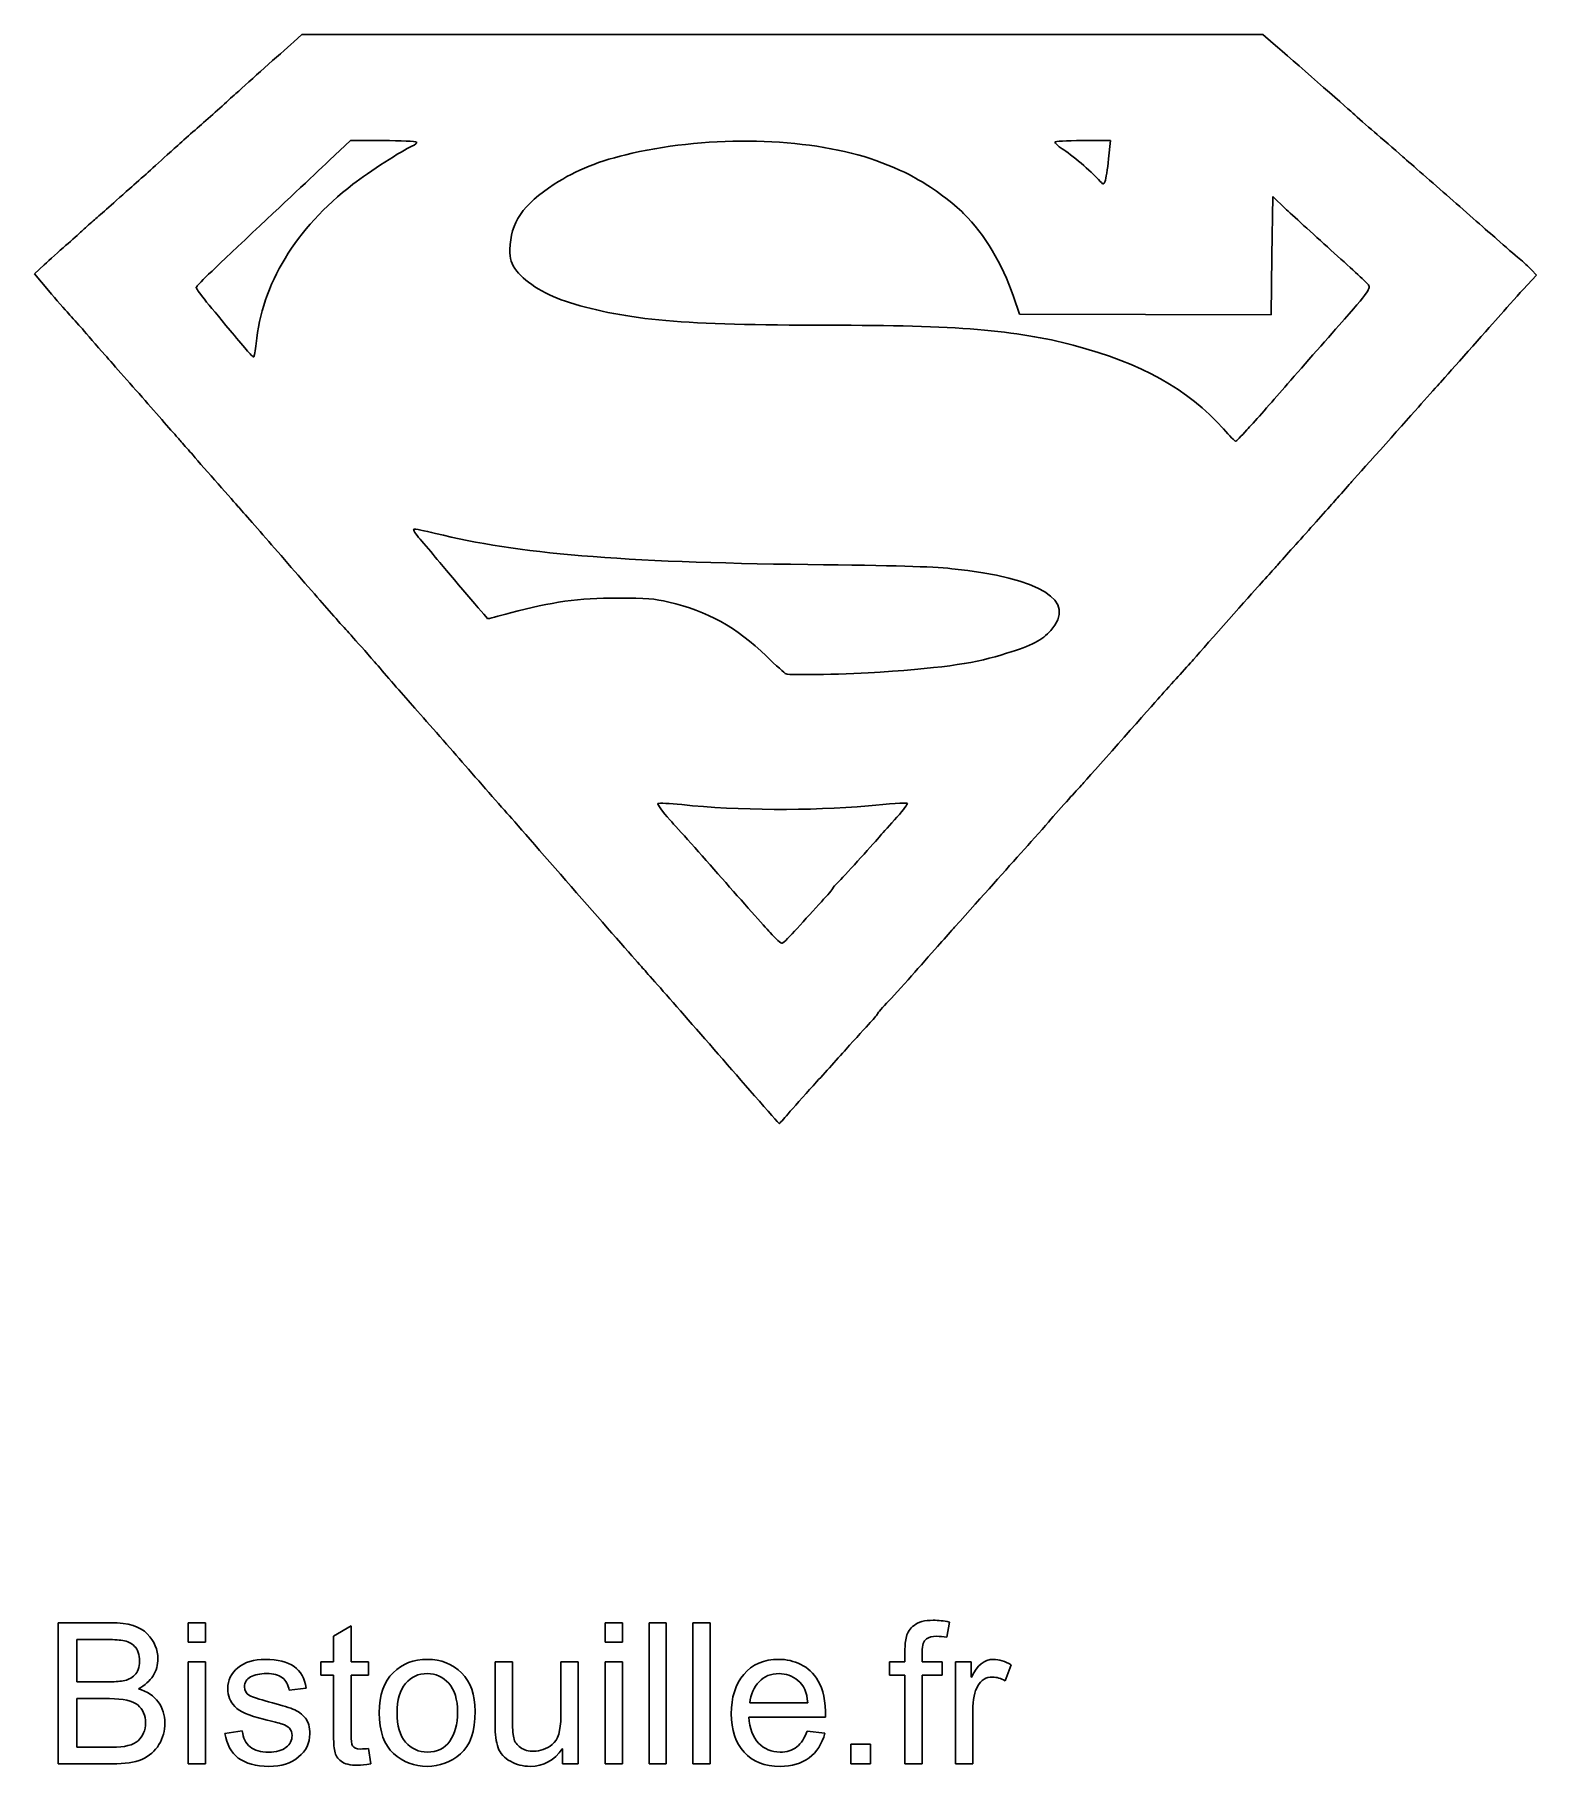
# Model space of a CAD drawing. Extents: x 28 to 576, y 44 to 675.
import ezdxf

# ---------------------------------------------------------------- set-up
doc = ezdxf.new("R2010")
doc.units = 0
doc.layers.get('0').update_dxf_attribs({"linetype": 'CONTINUOUS'})

msp = doc.modelspace()

# ---------------------------------------------------------------- linework, layer by layer
at = {"color": 7}
for p, q in [((122.4, 672.72), (125.36, 675.36)), ((125.36, 675.36), (300.64, 675.36)), ((300.64, 675.36), (475.92, 675.36)), ((475.92, 675.36), (479.76, 672.08)), ((143.04, 636.72), (135.44, 629.52)), ((154.88, 636.72), (143.04, 636.72)), ((420.32, 636.72), (410.16, 636.72)), ((419.68, 630), (420.32, 636.72)), ((419.68, 630), (419.68, 630)), ((479.6, 616.32), (479.28, 594.72)), ((484.08, 612), (479.6, 616.32)), ((479.28, 594.72), (479.04, 573.12)), ((27.84, 588.16), (31.36, 591.36)), ((32.88, 582), (27.84, 588.16)), ((575.76, 587.6), (570.96, 582.4)), ((574, 589.52), (575.76, 587.6)), ((387.2, 573.44), (384.96, 579.84)), ((433.12, 573.28), (387.2, 573.44)), ((479.04, 573.12), (433.12, 573.28)), ((108.64, 562.64), (108.64, 562.64)), ((470.16, 531.2), (470.16, 531.2)), ((336.4, 442.8), (336.4, 442.8)), ((306.08, 349.36), (306.08, 349.36)), ((290.48, 288.32), (290.48, 288.32)), ((36.4, 44.56), (36.4, 96.08)), ((36.4, 96.08), (55.76, 96.08)), ((83.92, 88.96), (83.92, 96.08)), ((83.92, 96.08), (90.24, 96.08)), ((90.24, 96.08), (90.24, 88.96)), ((136.88, 91.12), (143.28, 94.96)), ((143.28, 94.96), (143.28, 81.84)), ((236, 88.96), (236, 96.08)), ((236, 96.08), (242.32, 96.08)), ((242.32, 96.08), (242.32, 88.96)), ((252, 44.56), (252, 96.08)), ((252, 96.08), (258.32, 96.08)), ((258.32, 96.08), (258.32, 44.56)), ((268, 44.56), (268, 96.08)), ((268, 96.08), (274.32, 96.08)), ((274.32, 96.08), (274.32, 44.56)), ((361.6, 96.32), (360.64, 90.8)), ((361.6, 96.32), (361.6, 96.32)), ((53.52, 90), (43.2, 90)), ((43.2, 90), (43.2, 74.48)), ((90.24, 88.96), (83.92, 88.96)), ((90.24, 88.96), (90.24, 88.96)), ((136.88, 81.84), (136.88, 91.12)), ((242.32, 88.96), (236, 88.96)), ((242.32, 88.96), (242.32, 88.96)), ((171.12, 82.72), (171.12, 82.72)), ((345.36, 81.84), (345.36, 85.92)), ((351.68, 85.36), (351.68, 81.84)), ((83.92, 44.56), (83.92, 81.84)), ((83.92, 81.84), (90.24, 81.84)), ((90.24, 81.84), (90.24, 44.56)), ((132.32, 76.96), (132.32, 81.84)), ((132.32, 81.84), (136.88, 81.84)), ((136.88, 76.96), (132.32, 76.96)), ((136.88, 55.52), (136.88, 76.96)), ((143.28, 81.84), (149.6, 81.84)), ((149.6, 76.96), (143.28, 76.96)), ((143.28, 76.96), (143.28, 55.12)), ((149.6, 81.84), (149.6, 76.96)), ((195.84, 58.72), (195.84, 81.84)), ((195.84, 81.84), (202.16, 81.84)), ((202.16, 81.84), (202.16, 61.2)), ((219.84, 61.92), (219.84, 81.84)), ((219.84, 81.84), (226.16, 81.84)), ((226.16, 81.84), (226.16, 44.56)), ((236, 44.56), (236, 81.84)), ((236, 81.84), (242.32, 81.84)), ((242.32, 81.84), (242.32, 44.56)), ((339.76, 76.96), (339.76, 81.84)), ((339.76, 81.84), (345.36, 81.84)), ((345.36, 76.96), (339.76, 76.96)), ((345.36, 44.56), (345.36, 76.96)), ((351.68, 81.84), (358.96, 81.84)), ((358.96, 76.96), (351.68, 76.96)), ((351.68, 76.96), (351.68, 44.56)), ((358.96, 81.84), (358.96, 76.96)), ((363.84, 44.56), (363.84, 81.84)), ((363.84, 81.84), (369.6, 81.84)), ((369.6, 81.84), (369.6, 76.24)), ((369.6, 76.24), (369.68, 76.24)), ((384.16, 80.72), (381.92, 74.88)), ((384.16, 80.72), (384.16, 80.72)), ((43.2, 74.48), (54.4, 74.48)), ((43.2, 74.48), (43.2, 74.48)), ((65.68, 72), (65.68, 72)), ((126.88, 72.24), (120.72, 71.44)), ((120.72, 71.44), (120.72, 71.44)), ((55.2, 68.4), (43.2, 68.4)), ((43.2, 68.4), (43.2, 50.64)), ((288.8, 66.8), (309.92, 66.8)), ((309.92, 66.8), (309.92, 66.8)), ((370.16, 64.16), (370.16, 44.56)), ((316.4, 61.6), (288.4, 61.6)), ((316.4, 61.6), (316.4, 61.6)), ((43.2, 50.64), (56.08, 50.64)), ((43.2, 50.64), (43.2, 50.64)), ((97.28, 55.68), (103.6, 56.64)), ((309.68, 56.56), (316.16, 55.76)), ((325.6, 44.56), (325.6, 51.76)), ((325.6, 51.76), (332.8, 51.76)), ((332.8, 51.76), (332.8, 44.56)), ((56.16, 44.56), (36.4, 44.56)), ((90.24, 44.56), (83.92, 44.56)), ((90.24, 44.56), (90.24, 44.56)), ((149.6, 50.24), (150.48, 44.64)), ((150.48, 44.64), (150.48, 44.64)), ((171.12, 48.88), (171.12, 48.88)), ((220.48, 50.08), (220.32, 50.08)), ((220.48, 44.56), (220.48, 50.08)), ((226.16, 44.56), (220.48, 44.56)), ((226.16, 44.56), (226.16, 44.56)), ((242.32, 44.56), (236, 44.56)), ((242.32, 44.56), (242.32, 44.56)), ((258.32, 44.56), (252, 44.56)), ((258.32, 44.56), (258.32, 44.56)), ((274.32, 44.56), (268, 44.56)), ((274.32, 44.56), (274.32, 44.56)), ((332.8, 44.56), (325.6, 44.56)), ((332.8, 44.56), (332.8, 44.56)), ((351.68, 44.56), (345.36, 44.56)), ((370.16, 44.56), (363.84, 44.56))]:
    msp.add_line(p, q, dxfattribs=at)
for points in [[(101.28, 653.84), (106.56, 658.64), (116.88, 667.84), (122.4, 672.72)], [(479.76, 672.08), (487.2, 665.76), (505.76, 649.44), (508.8, 646.72)], [(88.72, 642.64), (92.72, 646.16), (98.32, 651.2), (101.28, 653.84)], [(508.8, 646.72), (510.48, 645.12), (514, 642.08), (516.64, 639.84)], [(77.12, 632.32), (79.52, 634.48), (84.72, 639.12), (88.72, 642.64)], [(332.72, 630.16), (309.04, 637.84), (274.64, 638.64), (245.84, 632.08)], [(516.64, 639.84), (519.28, 637.6), (523.92, 633.52), (527.04, 630.8)], [(69.28, 625.2), (71.2, 626.96), (74.72, 630.16), (77.12, 632.32)], [(144, 620.8), (149.76, 625.2), (162.16, 633.28), (165.44, 634.64)], [(167.2, 636.16), (166.88, 636.48), (161.36, 636.72), (154.88, 636.72)], [(165.44, 634.64), (166.72, 635.2), (167.52, 635.84), (167.2, 636.16)], [(245.84, 632.08), (233.6, 629.28), (225.6, 626.08), (217.44, 620.8)], [(410.16, 636.72), (404.16, 636.72), (400.08, 636.48), (400.08, 636.08)], [(400.08, 636.08), (400.08, 635.76), (401.28, 634.72), (402.72, 633.76)], [(402.72, 633.76), (406, 631.68), (413.44, 625.36), (416, 622.48)], [(135.44, 629.52), (128.56, 623.04), (119.6, 614.64), (104.64, 600.56)], [(347.76, 623.84), (345.6, 625.2), (337.92, 628.4), (332.72, 630.16)], [(418.4, 621.92), (418.72, 622.64), (419.28, 626.32), (419.68, 630)], [(527.04, 630.8), (530.16, 628.08), (537.92, 621.28), (544.16, 615.84)], [(49.2, 607.44), (51.6, 609.44), (55.28, 612.72), (62.56, 619.28)], [(62.56, 619.28), (64.32, 620.8), (67.28, 623.44), (69.28, 625.2)], [(108.64, 562.64), (110.64, 584.24), (123.04, 604.64), (144, 620.8)], [(217.44, 620.8), (205.92, 613.36), (201.44, 606.72), (201.28, 597.04)], [(351.12, 621.92), (349.92, 622.56), (348.4, 623.44), (347.76, 623.84)], [(366.8, 610.16), (363.44, 613.52), (354.96, 619.92), (351.12, 621.92)], [(416, 622.48), (417.76, 620.56), (417.84, 620.48), (418.4, 621.92)], [(544.16, 615.84), (550.4, 610.32), (558.08, 603.6), (561.2, 600.88)], [(45.04, 603.68), (46, 604.56), (47.84, 606.24), (49.2, 607.44)], [(384.96, 579.84), (380.72, 592.08), (374.64, 602.24), (366.8, 610.16)], [(500.8, 596.8), (494.08, 602.8), (486.56, 609.68), (484.08, 612)], [(39.12, 598.4), (41.52, 600.4), (44.16, 602.8), (45.04, 603.68)], [(104.64, 600.56), (90, 586.8), (86.8, 583.68), (86.8, 583.04)], [(561.2, 600.88), (564.32, 598.08), (568.08, 594.88), (569.52, 593.68)], [(31.36, 591.36), (33.28, 593.2), (36.8, 596.32), (39.12, 598.4)], [(201.28, 597.04), (201.2, 593.36), (201.68, 591.92), (203.76, 589.12)], [(514.24, 584.32), (513.52, 585.2), (507.44, 590.8), (500.8, 596.8)], [(203.76, 589.12), (207.04, 584.8), (215.04, 580), (222.96, 577.6)], [(569.52, 593.68), (571.04, 592.48), (573.04, 590.64), (574, 589.52)], [(40.24, 573.6), (38.96, 574.88), (35.68, 578.64), (32.88, 582)], [(86.8, 583.04), (86.8, 582.4), (90.64, 577.68), (99.2, 567.44)], [(503.76, 569.36), (514.96, 582), (515.52, 582.8), (514.24, 584.32)], [(570.96, 582.4), (568.24, 579.52), (564.16, 574.88), (561.76, 572.16)], [(222.96, 577.6), (244, 571.2), (264.48, 569.36), (317.12, 569.36)], [(45.28, 568), (43.68, 569.76), (41.44, 572.32), (40.24, 573.6)], [(317.12, 569.36), (364.48, 569.36), (385.76, 567.6), (406.8, 562.08)], [(482.96, 545.68), (487.92, 551.36), (497.28, 562), (503.76, 569.36)], [(561.76, 572.16), (557.52, 567.28), (544.08, 552.16), (540.72, 548.48)], [(53.52, 558.48), (50.48, 561.92), (46.8, 566.16), (45.28, 568)], [(99.2, 567.44), (101.12, 565.2), (103.76, 562.08), (105.04, 560.48)], [(107.84, 557.84), (108, 557.92), (108.4, 560.16), (108.64, 562.64)], [(69.2, 540.72), (63.6, 547.04), (56.56, 555.04), (53.52, 558.48)], [(105.04, 560.48), (106.32, 558.88), (107.6, 557.68), (107.84, 557.84)], [(406.8, 562.08), (431.92, 555.36), (448.32, 546.24), (461.6, 531.52)], [(470.16, 531.2), (472.32, 533.52), (478.08, 540), (482.96, 545.68)], [(540.72, 548.48), (539.76, 547.44), (536.64, 543.92), (533.76, 540.72)], [(80.96, 527.28), (80.08, 528.32), (74.72, 534.32), (69.2, 540.72)], [(533.76, 540.72), (528.8, 535.04), (512.56, 516.88), (508.48, 512.4)], [(461.6, 531.52), (463.84, 529.04), (465.84, 526.96), (466, 526.96)], [(466, 526.96), (466.16, 526.96), (468.08, 528.88), (470.16, 531.2)], [(85.04, 522.64), (83.68, 524.16), (81.84, 526.24), (80.96, 527.28)], [(93.52, 512.96), (90.16, 516.72), (86.4, 521.04), (85.04, 522.64)], [(101.76, 503.6), (100.56, 504.96), (96.8, 509.2), (93.52, 512.96)], [(508.48, 512.4), (507.44, 511.2), (505.04, 508.48), (503.12, 506.32)], [(503.12, 506.32), (501.2, 504.16), (495.6, 497.84), (490.72, 492.4)], [(114.32, 489.28), (108.56, 495.76), (102.96, 502.24), (101.76, 503.6)], [(166.16, 494.96), (165.84, 494.8), (166.88, 493.12), (168.48, 491.28)], [(174.16, 493.44), (170.08, 494.48), (166.4, 495.12), (166.16, 494.96)], [(309.92, 482.08), (241.6, 482.88), (203.84, 486), (174.16, 493.44)], [(132.8, 468.08), (128.32, 473.2), (120, 482.72), (114.32, 489.28)], [(168.48, 491.28), (170.08, 489.52), (172.88, 486.16), (174.72, 483.92)], [(490.72, 492.4), (485.76, 486.88), (480.88, 481.44), (479.84, 480.24)], [(174.72, 483.92), (179.44, 478.32), (192.8, 462.56), (193.12, 462.32)], [(362.48, 480.56), (354.8, 481.36), (342, 481.68), (309.92, 482.08)], [(398.56, 458), (408.32, 468.88), (395.2, 477.12), (362.48, 480.56)], [(479.84, 480.24), (478.8, 479.04), (476.48, 476.48), (474.72, 474.56)], [(474.72, 474.56), (471.84, 471.44), (455.76, 453.28), (450.64, 447.44)], [(143.6, 455.92), (142.16, 457.44), (137.28, 462.88), (132.8, 468.08)], [(201.44, 464.4), (216.48, 468.48), (226.4, 469.84), (240.56, 469.84)], [(240.56, 469.84), (251.2, 469.84), (253.92, 469.6), (259.2, 468.4)], [(259.2, 468.4), (273.2, 465.12), (283.92, 459.2), (294.8, 448.72)], [(193.12, 462.32), (193.2, 462.24), (196.96, 463.2), (201.44, 464.4)], [(151.84, 446.56), (148.8, 450.16), (145.04, 454.32), (143.6, 455.92)], [(382.4, 449.68), (391.84, 452.64), (395.44, 454.48), (398.56, 458)], [(294.8, 448.72), (298.32, 445.28), (301.6, 442.32), (302, 442.16)], [(336.4, 442.8), (361.04, 444.56), (371.28, 446.08), (382.4, 449.68)], [(164.88, 431.6), (160.8, 436.16), (154.96, 442.96), (151.84, 446.56)], [(302, 442.16), (303.04, 441.6), (325.92, 442.08), (336.4, 442.8)], [(450.64, 447.44), (449.52, 446.08), (446.96, 443.28), (445.04, 441.2)], [(445.04, 441.2), (443.2, 439.2), (440.16, 435.84), (438.32, 433.76)], [(182.72, 411.28), (177.04, 417.84), (168.96, 426.96), (164.88, 431.6)], [(438.32, 433.76), (435.6, 430.56), (415.76, 408.32), (410.64, 402.56)], [(201.04, 390.4), (196.64, 395.36), (188.4, 404.8), (182.72, 411.28)], [(410.64, 402.56), (409.76, 401.52), (407.6, 399.12), (405.84, 397.28)], [(255.28, 394.88), (254.96, 394.64), (256.88, 391.92), (259.68, 388.88)], [(263.92, 394.48), (259.52, 394.88), (255.68, 395.12), (255.28, 394.88)], [(332.08, 394.08), (310.56, 392.16), (284.64, 392.32), (263.92, 394.48)], [(346.24, 395.04), (345.84, 395.2), (339.44, 394.8), (332.08, 394.08)], [(342.48, 389.92), (344.88, 392.56), (346.56, 394.88), (346.24, 395.04)], [(405.84, 397.28), (404.08, 395.36), (400.88, 391.76), (398.64, 389.2)], [(227.52, 360.16), (217.28, 371.84), (205.36, 385.44), (201.04, 390.4)], [(259.68, 388.88), (262.48, 385.76), (271.04, 376.24), (278.56, 367.68)], [(336.48, 383.2), (337.28, 384.24), (340, 387.28), (342.48, 389.92)], [(398.64, 389.2), (396.4, 386.56), (392.08, 381.68), (388.96, 378.24)], [(321.36, 366.56), (324.32, 369.6), (334.48, 380.88), (336.48, 383.2)], [(388.96, 378.24), (382.08, 370.56), (374.16, 361.68), (363.52, 349.76)], [(278.56, 367.68), (286.16, 359.04), (294.08, 350.16), (296.16, 347.84)], [(319.04, 363.92), (319.04, 364.08), (320.08, 365.28), (321.36, 366.56)], [(249.68, 334.88), (247.68, 337.12), (237.68, 348.48), (227.52, 360.16)], [(314.88, 359.04), (317.2, 361.52), (319.04, 363.76), (319.04, 363.92)], [(306.08, 349.36), (308.64, 352.24), (312.64, 356.56), (314.88, 359.04)], [(296.16, 347.84), (298.24, 345.52), (300.24, 343.76), (300.64, 343.92)], [(300.64, 343.92), (301.04, 344.08), (303.52, 346.56), (306.08, 349.36)], [(363.52, 349.76), (362.56, 348.64), (360.08, 345.84), (358.08, 343.68)], [(358.08, 343.68), (356.08, 341.44), (352, 336.8), (348.96, 333.36)], [(290.48, 288.32), (273.04, 308.32), (253.28, 330.96), (249.68, 334.88)], [(348.96, 333.36), (345.92, 329.92), (341.68, 325.2), (339.52, 322.88)], [(339.52, 322.88), (337.28, 320.56), (335.44, 318.48), (335.44, 318.24)], [(335.44, 318.24), (335.44, 318.08), (334.24, 316.56), (332.72, 315.04)], [(332.72, 315.04), (331.2, 313.44), (327.28, 309.04), (323.92, 305.28)], [(323.92, 305.28), (320.56, 301.52), (315.12, 295.52), (311.84, 291.92)], [(311.84, 291.92), (308.56, 288.32), (304.48, 283.76), (302.8, 281.76)], [(299.52, 278.16), (299.36, 278.16), (295.36, 282.72), (290.48, 288.32)], [(302.8, 281.76), (301.04, 279.76), (299.6, 278.16), (299.52, 278.16)], [(55.76, 96.08), (62, 96.08), (66.4, 94.72), (68.96, 92)], [(345.92, 91.04), (346.24, 92.56), (347.2, 93.92), (348.72, 95.12)], [(348.72, 95.12), (350.24, 96.4), (352.56, 96.96), (355.68, 96.96)], [(355.68, 96.96), (357.6, 96.96), (359.52, 96.8), (361.6, 96.32)], [(60, 89.6), (58.32, 89.84), (56.16, 90), (53.52, 90)], [(64.32, 87.44), (63.12, 88.64), (61.68, 89.36), (60, 89.6)], [(68.96, 92), (71.52, 89.28), (72.8, 86.24), (72.8, 82.96)], [(345.36, 85.92), (345.36, 87.76), (345.6, 89.44), (345.92, 91.04)], [(353.2, 90.16), (352.24, 89.52), (351.68, 87.92), (351.68, 85.36)], [(356.96, 91.12), (355.36, 91.12), (354.16, 90.8), (353.2, 90.16)], [(360.64, 90.8), (359.36, 91.04), (358.16, 91.12), (356.96, 91.12)], [(66.08, 82.08), (66.08, 84.48), (65.52, 86.32), (64.32, 87.44)], [(72.8, 82.96), (72.8, 80.72), (72.24, 78.64), (71.04, 76.72)], [(102, 79.68), (104.56, 81.68), (107.84, 82.72), (112.08, 82.72)], [(112.08, 82.72), (116.48, 82.72), (120, 81.84), (122.48, 80.08)], [(158.64, 77.84), (162, 81.12), (166.16, 82.72), (171.12, 82.72)], [(171.12, 82.72), (176.16, 82.72), (180.32, 81.04), (183.6, 77.76)], [(286.56, 77.2), (289.6, 80.88), (293.92, 82.72), (299.44, 82.72)], [(299.44, 82.72), (302.16, 82.72), (304.8, 82.08), (307.36, 80.88)], [(369.68, 76.24), (371.76, 80.56), (374.4, 82.72), (377.6, 82.72)], [(377.6, 82.72), (379.76, 82.72), (381.92, 82), (384.16, 80.72)], [(60.16, 74.88), (61.76, 75.12), (63.12, 75.84), (64.32, 76.96)], [(64.32, 76.96), (65.52, 78), (66.08, 79.76), (66.08, 82.08)], [(71.04, 76.72), (69.84, 74.8), (68.08, 73.2), (65.68, 72)], [(98.32, 72), (98.32, 75.12), (99.52, 77.68), (102, 79.68)], [(106.64, 76.32), (105.2, 75.52), (104.4, 74.32), (104.4, 72.72)], [(112.48, 77.52), (110.08, 77.52), (108.16, 77.12), (106.64, 76.32)], [(118.24, 76), (116.88, 77.04), (114.96, 77.52), (112.48, 77.52)], [(120.72, 71.44), (120.4, 73.44), (119.6, 74.96), (118.24, 76)], [(122.48, 80.08), (124.88, 78.32), (126.4, 75.76), (126.88, 72.24)], [(153.6, 63.2), (153.6, 69.76), (155.28, 74.64), (158.64, 77.84)], [(171.12, 77.52), (167.84, 77.52), (165.2, 76.32), (163.2, 73.92)], [(178.96, 74), (176.8, 76.32), (174.24, 77.52), (171.12, 77.52)], [(183.6, 77.76), (186.96, 74.48), (188.56, 69.84), (188.56, 63.76)], [(282, 62.88), (282, 68.8), (283.52, 73.6), (286.56, 77.2)], [(299.44, 77.52), (296.48, 77.52), (294.08, 76.56), (292.16, 74.56)], [(306.32, 75.04), (304.24, 76.72), (302, 77.52), (299.44, 77.52)], [(307.36, 80.88), (309.84, 79.68), (312, 77.68), (313.76, 74.8)], [(377.36, 76.24), (374.96, 76.24), (373.2, 75.2), (372, 73.04)], [(381.92, 74.88), (380.4, 75.76), (378.88, 76.24), (377.36, 76.24)], [(54.4, 74.48), (56.72, 74.48), (58.64, 74.64), (60.16, 74.88)], [(65.68, 72), (68.96, 70.96), (71.36, 69.36), (72.96, 67.2)], [(100.88, 65.52), (99.2, 67.28), (98.32, 69.44), (98.32, 72)], [(104.4, 72.72), (104.4, 71.28), (105.04, 70.16), (106.24, 69.52)], [(106.24, 69.52), (107.36, 68.96), (109.76, 68.16), (113.2, 67.2)], [(163.2, 73.92), (161.12, 71.52), (160.08, 67.92), (160.08, 63.2)], [(182.16, 63.44), (182.16, 68.08), (181.04, 71.6), (178.96, 74)], [(292.16, 74.56), (290.24, 72.56), (289.12, 70), (288.8, 66.8)], [(309.92, 66.8), (309.6, 70.64), (308.48, 73.36), (306.32, 75.04)], [(313.76, 74.8), (315.52, 71.92), (316.4, 67.52), (316.4, 61.6)], [(372, 73.04), (370.72, 70.96), (370.16, 68), (370.16, 64.16)], [(65.44, 66.08), (63.52, 67.6), (60.16, 68.4), (55.2, 68.4)], [(68.32, 59.52), (68.32, 62.32), (67.36, 64.48), (65.44, 66.08)], [(72.96, 67.2), (74.56, 64.96), (75.36, 62.4), (75.36, 59.52)], [(111.36, 60.88), (106.08, 62.16), (102.56, 63.68), (100.88, 65.52)], [(113.2, 67.2), (117.12, 66.24), (120.08, 65.36), (122.08, 64.56)], [(122.08, 64.56), (124, 63.76), (125.52, 62.72), (126.64, 61.28)], [(158.8, 48.32), (155.36, 51.44), (153.6, 56.4), (153.6, 63.2)], [(160.08, 63.2), (160.08, 58.48), (161.12, 54.88), (163.2, 52.48)], [(179.28, 52.88), (181.2, 55.6), (182.16, 59.04), (182.16, 63.44)], [(188.56, 63.76), (188.56, 56.48), (186.8, 51.28), (183.2, 48.24)], [(65.6, 53.04), (67.36, 54.64), (68.32, 56.8), (68.32, 59.52)], [(75.36, 59.52), (75.36, 56.64), (74.64, 54), (73.2, 51.6)], [(118.24, 59.12), (117.2, 59.44), (114.88, 60), (111.36, 60.88)], [(120.8, 57.6), (120.08, 58.24), (119.28, 58.72), (118.24, 59.12)], [(121.76, 54.88), (121.76, 56), (121.44, 56.88), (120.8, 57.6)], [(126.64, 61.28), (127.68, 59.92), (128.24, 58), (128.24, 55.52)], [(196.96, 50.48), (196.24, 52.64), (195.84, 55.36), (195.84, 58.72)], [(202.16, 61.2), (202.16, 57.92), (202.32, 55.52), (202.64, 54.08)], [(216.72, 51.68), (218.8, 53.28), (219.84, 56.72), (219.84, 61.92)], [(286.72, 48.8), (283.52, 52.24), (282, 56.96), (282, 62.88)], [(288.4, 61.6), (288.72, 57.52), (289.84, 54.32), (292, 52.16)], [(56.08, 50.64), (60.64, 50.64), (63.84, 51.44), (65.6, 53.04)], [(73.2, 51.6), (71.76, 49.2), (69.68, 47.44), (66.96, 46.24)], [(102.16, 46.72), (99.52, 48.72), (97.92, 51.68), (97.28, 55.68)], [(103.6, 56.64), (103.92, 54.08), (104.88, 52.08), (106.48, 50.8)], [(106.48, 50.8), (108.08, 49.52), (110.32, 48.88), (113.2, 48.88)], [(113.2, 48.88), (116, 48.88), (118.08, 49.44), (119.6, 50.64)], [(119.6, 50.64), (121.04, 51.76), (121.76, 53.2), (121.76, 54.88)], [(128.24, 55.52), (128.24, 52.16), (126.88, 49.36), (124.16, 47.12)], [(137.36, 49.2), (137.04, 50.72), (136.88, 52.8), (136.88, 55.52)], [(143.28, 55.12), (143.28, 53.28), (143.44, 51.92), (143.84, 51.12)], [(143.84, 51.12), (144.24, 50.4), (145.2, 50), (146.72, 50)], [(163.2, 52.48), (165.36, 50.08), (167.92, 48.88), (171.12, 48.88)], [(171.12, 48.88), (174.72, 48.88), (177.44, 50.24), (179.28, 52.88)], [(202.64, 54.08), (202.96, 52.64), (203.84, 51.44), (205.12, 50.56)], [(205.12, 50.56), (206.48, 49.6), (208.08, 49.2), (209.92, 49.2)], [(209.92, 49.2), (212.32, 49.2), (214.56, 50), (216.72, 51.68)], [(292, 52.16), (294.08, 50), (296.72, 48.88), (299.84, 48.88)], [(299.84, 48.88), (302.24, 48.88), (304.24, 49.52), (305.92, 50.8)], [(305.92, 50.8), (307.52, 52.08), (308.8, 54), (309.68, 56.56)], [(316.16, 55.76), (315.12, 51.92), (313.2, 48.88), (310.4, 46.8)], [(66.96, 46.24), (64.32, 45.12), (60.72, 44.56), (56.16, 44.56)], [(113.28, 43.68), (108.56, 43.68), (104.88, 44.72), (102.16, 46.72)], [(124.16, 47.12), (121.44, 44.8), (117.84, 43.68), (113.28, 43.68)], [(139.68, 45.52), (138.4, 46.48), (137.6, 47.76), (137.36, 49.2)], [(145.68, 44.08), (142.96, 44.08), (140.96, 44.56), (139.68, 45.52)], [(150.48, 44.64), (148.56, 44.24), (146.96, 44.08), (145.68, 44.08)], [(146.72, 50), (147.68, 50), (148.64, 50.08), (149.6, 50.24)], [(171.12, 43.68), (166.4, 43.68), (162.32, 45.2), (158.8, 48.32)], [(183.2, 48.24), (179.6, 45.2), (175.6, 43.68), (171.12, 43.68)], [(201.44, 45.52), (199.2, 46.72), (197.68, 48.4), (196.96, 50.48)], [(208.64, 43.68), (206, 43.68), (203.6, 44.32), (201.44, 45.52)], [(220.32, 50.08), (217.44, 45.84), (213.6, 43.68), (208.64, 43.68)], [(299.84, 43.68), (294.24, 43.68), (289.84, 45.36), (286.72, 48.8)], [(310.4, 46.8), (307.6, 44.72), (304.08, 43.68), (299.84, 43.68)]]:
    msp.add_open_spline(points, degree=3, dxfattribs=at)

doc.saveas('drawing.dxf')
